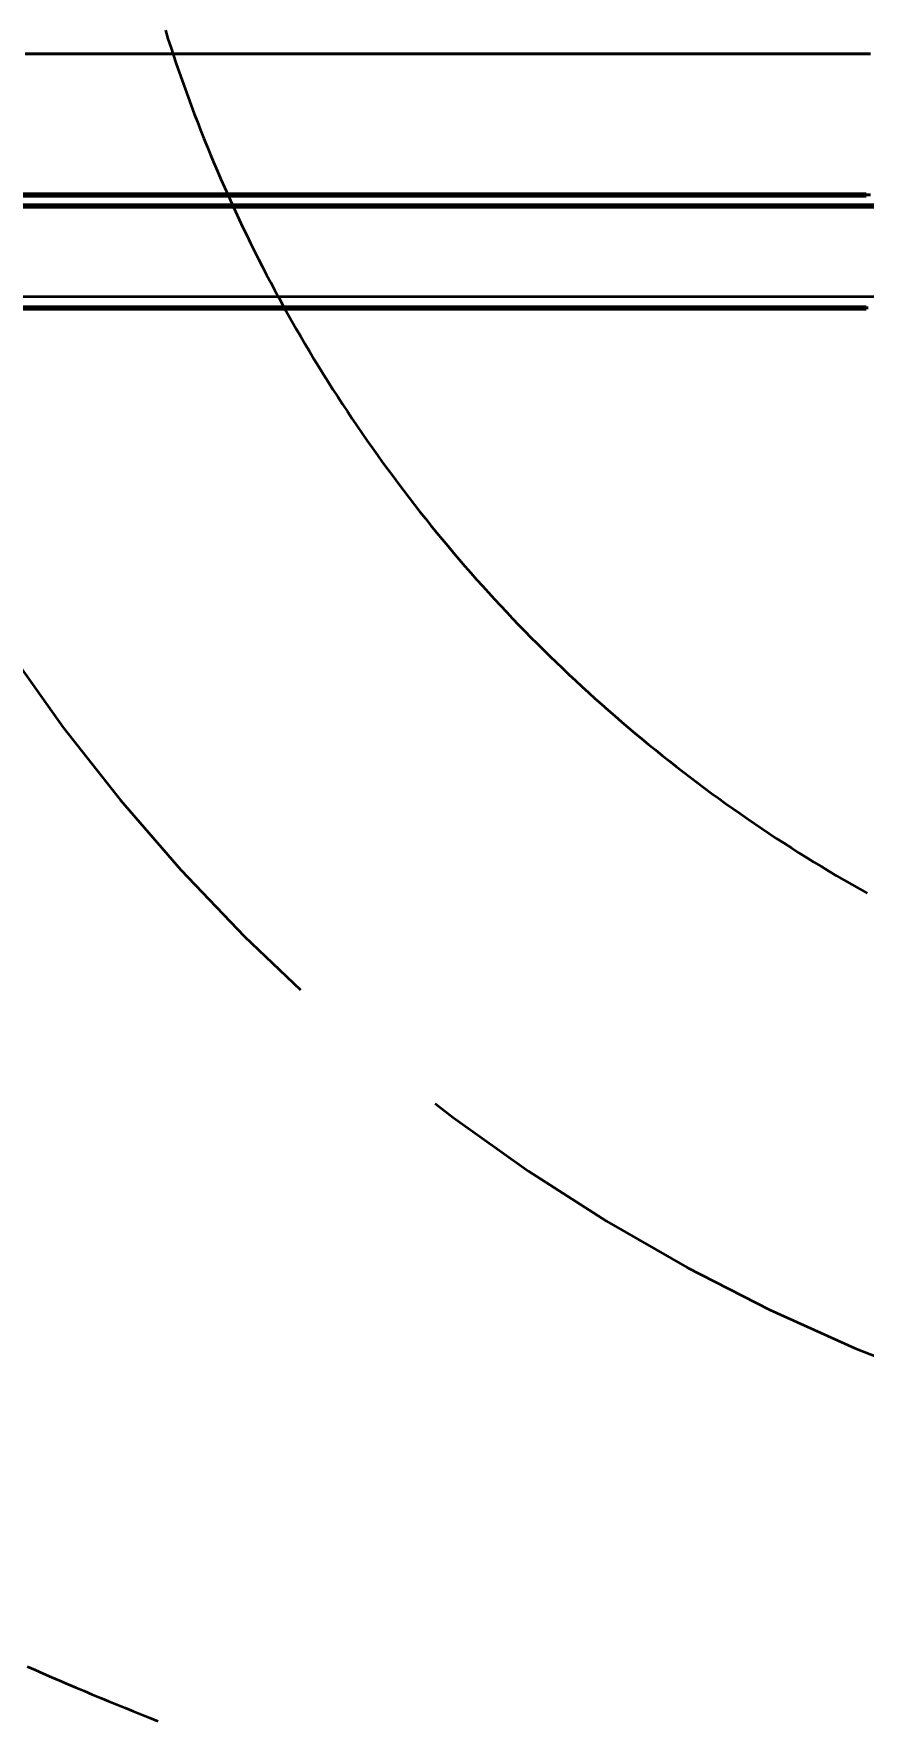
# Model space of a CAD drawing. Header units: millimetres. Extents: x 0 to 2382, y 0 to 420.
# Drawn here: x 152.59 to 157.29, y 217.06 to 226.62 of the extents above; entities that cross this region are included whole.
import ezdxf

# ---------------------------------------------------------------- set-up
doc = ezdxf.new("R2010")
doc.units = ezdxf.units.MM
doc.linetypes.add('IRAM-E-TRAZOS', pattern=[5, 4, -1])
for name, color, linetype, lineweight in [('01-VISIBLE', 7, 'CONTINUOUS', 70), ('02-OCULTA', 4, 'IRAM-E-TRAZOS', 35), ('04-COTA', 3, 'CONTINUOUS', 18)]:
    doc.layers.add(name, color=color, linetype=linetype, lineweight=lineweight)
doc.styles.add('ISO3098', font='isocpeur.ttf')
doc.dimstyles.new('FLAMA-IRAM', dxfattribs={"dimtxt": 3.5, "dimasz": 3.5, "dimexe": 2, "dimexo": 1.5, "dimgap": 1, "dimtad": 1, "dimdec": 1, "dimtxsty": 'ISO3098', "dimblk": 'IRAM_FLECHA', "dimblk1": 'IRAM_FLECHA', "dimblk2": 'IRAM_FLECHA', "dimcen": 2.5, "dimclrd": 256, "dimclre": 256, "dimclrt": 256, "dimazin": 3, "dimtfac": 1, "dimtmove": 0, "dimatfit": 3, "dimlwd": 18, "dimlwe": 18})

# ---------------------------------------------------------------- blocks, each defined once
blk = doc.blocks.new('IRAM_FLECHA')
blk.add_solid([(0, 0), (-1, 0.125), (-1, -0.125)])

msp = doc.modelspace()

# ---------------------------------------------------------------- linework, layer by layer
at = {"layer": '01-VISIBLE'}
for points in [[(152.5109, 225.7094), (152.5909, 225.7094), (152.6709, 225.7094), (152.7509, 225.7094), (152.8309, 225.7094), (152.9109, 225.7094), (152.9909, 225.7094), (153.0709, 225.7094), (153.1509, 225.7094), (153.2309, 225.7094), (153.3109, 225.7094), (153.3909, 225.7094), (153.4709, 225.7094), (153.5509, 225.7094), (153.6309, 225.7094), (153.7109, 225.7094), (153.7909, 225.7094), (153.8709, 225.7094), (153.9509, 225.7094), (154.0309, 225.7094), (154.1109, 225.7094), (154.1909, 225.7094), (154.2709, 225.7094), (154.3509, 225.7094), (154.4309, 225.7094), (154.5109, 225.7094), (154.5909, 225.7094), (154.6709, 225.7094), (154.7509, 225.7094), (154.8309, 225.7094), (154.9109, 225.7094), (154.9909, 225.7094), (155.0709, 225.7094), (155.1509, 225.7094), (155.2309, 225.7094), (155.3109, 225.7094), (155.3909, 225.7094), (155.4709, 225.7094), (155.5509, 225.7094), (155.6309, 225.7094), (155.7109, 225.7094), (155.7909, 225.7094), (155.8709, 225.7094), (155.9509, 225.7094), (156.0309, 225.7094), (156.1109, 225.7094), (156.1909, 225.7094), (156.2709, 225.7094), (156.3509, 225.7094), (156.4309, 225.7094), (156.5109, 225.7094), (156.5909, 225.7094), (156.6709, 225.7094), (156.7509, 225.7094), (156.8309, 225.7094), (156.9109, 225.7094), (156.9909, 225.7094), (157.0709, 225.7094), (157.1509, 225.7094), (157.2309, 225.7094), (157.3109, 225.7094)], [(157.3557, 225.6454), (157.2765, 225.6454), (157.1973, 225.6454), (157.1181, 225.6454), (157.0389, 225.6454), (156.9597, 225.6454), (156.8805, 225.6454), (156.8013, 225.6454), (156.7221, 225.6454), (156.6429, 225.6454), (156.5637, 225.6454), (156.4845, 225.6454), (156.4053, 225.6454), (156.3261, 225.6454), (156.2469, 225.6454), (156.1677, 225.6454), (156.0885, 225.6454), (156.0093, 225.6454), (155.9301, 225.6454), (155.8509, 225.6454), (155.7717, 225.6454), (155.6925, 225.6454), (155.6133, 225.6454), (155.5341, 225.6454), (155.4549, 225.6454), (155.3757, 225.6454), (155.2965, 225.6454), (155.2173, 225.6454), (155.1381, 225.6454), (155.0589, 225.6454), (154.9797, 225.6454), (154.9005, 225.6454), (154.8213, 225.6454), (154.7421, 225.6454), (154.6629, 225.6454), (154.5837, 225.6454), (154.5045, 225.6454), (154.4253, 225.6454), (154.3461, 225.6454), (154.2669, 225.6454), (154.1877, 225.6454), (154.1085, 225.6454), (154.0293, 225.6454), (153.9501, 225.6454), (153.8709, 225.6454), (153.7917, 225.6454), (153.7125, 225.6454), (153.6333, 225.6454), (153.5541, 225.6454), (153.4749, 225.6454), (153.3957, 225.6454), (153.3165, 225.6454), (153.2373, 225.6454), (153.1581, 225.6454), (153.0789, 225.6454), (152.9997, 225.6454), (152.9205, 225.6454), (152.8413, 225.6454), (152.7621, 225.6454), (152.6829, 225.6454), (152.6037, 225.6454), (152.5245, 225.6454)], [(152.5109, 225.0694), (152.5909, 225.0694), (152.6709, 225.0694), (152.7509, 225.0694), (152.8309, 225.0694), (152.9109, 225.0694), (152.9909, 225.0694), (153.0709, 225.0694), (153.1509, 225.0694), (153.2309, 225.0694), (153.3109, 225.0694), (153.3909, 225.0694), (153.4709, 225.0694), (153.5509, 225.0694), (153.6309, 225.0694), (153.7109, 225.0694), (153.7909, 225.0694), (153.8709, 225.0694), (153.9509, 225.0694), (154.0309, 225.0694), (154.1109, 225.0694), (154.1909, 225.0694), (154.2709, 225.0694), (154.3509, 225.0694), (154.4309, 225.0694), (154.5109, 225.0694), (154.5909, 225.0694), (154.6709, 225.0694), (154.7509, 225.0694), (154.8309, 225.0694), (154.9109, 225.0694), (154.9909, 225.0694), (155.0709, 225.0694), (155.1509, 225.0694), (155.2309, 225.0694), (155.3109, 225.0694), (155.3909, 225.0694), (155.4709, 225.0694), (155.5509, 225.0694), (155.6309, 225.0694), (155.7109, 225.0694), (155.7909, 225.0694), (155.8709, 225.0694), (155.9509, 225.0694), (156.0309, 225.0694), (156.1109, 225.0694), (156.1909, 225.0694), (156.2709, 225.0694), (156.3509, 225.0694), (156.4309, 225.0694), (156.5109, 225.0694), (156.5909, 225.0694), (156.6709, 225.0694), (156.7509, 225.0694), (156.8309, 225.0694), (156.9109, 225.0694), (156.9909, 225.0694), (157.0709, 225.0694), (157.1509, 225.0694), (157.2309, 225.0694), (157.3109, 225.0694)]]:
    msp.add_lwpolyline(points, dxfattribs=at)
at = {"layer": '02-OCULTA'}
for points in [[(153.3349, 226.6439), (153.35, 226.5961), (153.3655, 226.5484), (153.3812, 226.5009), (153.3972, 226.4534), (153.4135, 226.406), (153.4301, 226.3587), (153.447, 226.3115), (153.4641, 226.2644), (153.4815, 226.2174), (153.4992, 226.1706), (153.5171, 226.1238), (153.5353, 226.0771), (153.5538, 226.0305), (153.5726, 225.9841), (153.5916, 225.9377), (153.6109, 225.8915), (153.6305, 225.8453), (153.6504, 225.7993), (153.6705, 225.7534), (153.6909, 225.7077), (153.7115, 225.662), (153.7325, 225.6165), (153.7537, 225.5711), (153.7751, 225.5258), (153.7968, 225.4806), (153.8188, 225.4356), (153.8411, 225.3907), (153.8636, 225.346), (153.8864, 225.3013), (153.9094, 225.2568), (153.9327, 225.2125), (153.9562, 225.1682), (153.9801, 225.1241), (154.0041, 225.0802), (154.0285, 225.0364), (154.0531, 224.9927), (154.0779, 224.9492), (154.103, 224.9058), (154.1283, 224.8626), (154.1539, 224.8195), (154.1798, 224.7766), (154.2059, 224.7339), (154.2323, 224.6912), (154.2589, 224.6488), (154.2857, 224.6065), (154.3128, 224.5643), (154.3402, 224.5223), (154.3678, 224.4805), (154.3956, 224.4388), (154.4237, 224.3973), (154.452, 224.356), (154.4806, 224.3148), (154.5094, 224.2738), (154.5384, 224.233), (154.5677, 224.1924), (154.5973, 224.1519), (154.627, 224.1116), (154.657, 224.0714), (154.6872, 224.0315), (154.7177, 223.9917), (154.7484, 223.9521), (154.7793, 223.9126), (154.8105, 223.8734), (154.8419, 223.8343), (154.8735, 223.7955), (154.9053, 223.7568), (154.9374, 223.7183), (154.9697, 223.68), (155.0022, 223.6418), (155.035, 223.6039), (155.0679, 223.5662), (155.1011, 223.5286), (155.1345, 223.4913), (155.1682, 223.4541), (155.202, 223.4172), (155.2361, 223.3804), (155.2703, 223.3439), (155.3048, 223.3075), (155.3395, 223.2714), (155.3744, 223.2354), (155.4095, 223.1997), (155.4449, 223.1641), (155.4804, 223.1288), (155.5161, 223.0937), (155.5521, 223.0588), (155.5882, 223.0241), (155.6246, 222.9896), (155.6612, 222.9553), (155.6979, 222.9213), (155.7349, 222.8874), (155.772, 222.8538), (155.8094, 222.8204), (155.8469, 222.7872), (155.8846, 222.7542), (155.9226, 222.7215), (155.9607, 222.689), (155.999, 222.6567), (156.0375, 222.6246), (156.0762, 222.5928), (156.1151, 222.5611), (156.1541, 222.5298), (156.1934, 222.4986), (156.2328, 222.4677), (156.2724, 222.437), (156.3122, 222.4065), (156.3521, 222.3763), (156.3923, 222.3463), (156.4326, 222.3165), (156.4731, 222.287), (156.5137, 222.2577), (156.5546, 222.2287), (156.5956, 222.1998), (156.6367, 222.1713), (156.6781, 222.143), (156.7196, 222.1149), (156.7612, 222.087), (156.8031, 222.0594), (156.8451, 222.0321), (156.8872, 222.005), (156.9295, 221.9781), (156.972, 221.9515), (157.0146, 221.9252), (157.0574, 221.8991), (157.1003, 221.8732), (157.1434, 221.8476), (157.1866, 221.8223), (157.2299, 221.7972), (157.2735, 221.7723), (157.3171, 221.7477)], [(153.3349, 226.6439), (153.35, 226.5961), (153.3655, 226.5484), (153.3812, 226.5009), (153.3972, 226.4534), (153.4135, 226.406), (153.4301, 226.3587), (153.447, 226.3115), (153.4641, 226.2644), (153.4815, 226.2174), (153.4992, 226.1706), (153.5171, 226.1238), (153.5353, 226.0771), (153.5538, 226.0305), (153.5726, 225.9841), (153.5916, 225.9377), (153.6109, 225.8915), (153.6305, 225.8453), (153.6504, 225.7993), (153.6705, 225.7534), (153.6909, 225.7077), (153.7115, 225.662), (153.7325, 225.6165), (153.7537, 225.5711), (153.7751, 225.5258), (153.7968, 225.4806), (153.8188, 225.4356), (153.8411, 225.3907), (153.8636, 225.346), (153.8864, 225.3013), (153.9094, 225.2568), (153.9327, 225.2125), (153.9562, 225.1682), (153.9801, 225.1241), (154.0041, 225.0802), (154.0285, 225.0364), (154.0531, 224.9927), (154.0779, 224.9492), (154.103, 224.9058), (154.1283, 224.8626), (154.1539, 224.8195), (154.1798, 224.7766), (154.2059, 224.7339), (154.2323, 224.6912), (154.2589, 224.6488), (154.2857, 224.6065), (154.3128, 224.5643), (154.3402, 224.5223), (154.3678, 224.4805), (154.3956, 224.4388), (154.4237, 224.3973), (154.452, 224.356), (154.4806, 224.3148), (154.5094, 224.2738), (154.5384, 224.233), (154.5677, 224.1924), (154.5973, 224.1519), (154.627, 224.1116), (154.657, 224.0714), (154.6872, 224.0315), (154.7177, 223.9917), (154.7484, 223.9521), (154.7793, 223.9126), (154.8105, 223.8734), (154.8419, 223.8343), (154.8735, 223.7955), (154.9053, 223.7568), (154.9374, 223.7183), (154.9697, 223.68), (155.0022, 223.6418), (155.035, 223.6039), (155.0679, 223.5662), (155.1011, 223.5286), (155.1345, 223.4913), (155.1682, 223.4541), (155.202, 223.4172), (155.2361, 223.3804), (155.2703, 223.3439), (155.3048, 223.3075), (155.3395, 223.2714), (155.3744, 223.2354), (155.4095, 223.1997), (155.4449, 223.1641), (155.4804, 223.1288), (155.5161, 223.0937), (155.5521, 223.0588), (155.5882, 223.0241), (155.6246, 222.9896), (155.6612, 222.9553), (155.6979, 222.9213), (155.7349, 222.8874), (155.772, 222.8538), (155.8094, 222.8204), (155.8469, 222.7872), (155.8846, 222.7542), (155.9226, 222.7215), (155.9607, 222.689), (155.999, 222.6567), (156.0375, 222.6246), (156.0762, 222.5928), (156.1151, 222.5611), (156.1541, 222.5298), (156.1934, 222.4986), (156.2328, 222.4677), (156.2724, 222.437), (156.3122, 222.4065), (156.3521, 222.3763), (156.3923, 222.3463), (156.4326, 222.3165), (156.4731, 222.287), (156.5137, 222.2577), (156.5546, 222.2287), (156.5956, 222.1998), (156.6367, 222.1713), (156.6781, 222.143), (156.7196, 222.1149), (156.7612, 222.087), (156.8031, 222.0594), (156.8451, 222.0321), (156.8872, 222.005), (156.9295, 221.9781), (156.972, 221.9515), (157.0146, 221.9252), (157.0574, 221.8991), (157.1003, 221.8732), (157.1434, 221.8476), (157.1866, 221.8223), (157.2299, 221.7972), (157.2735, 221.7723), (157.3171, 221.7477)], [(153.3349, 226.6439), (153.35, 226.5961), (153.3655, 226.5484), (153.3812, 226.5009), (153.3972, 226.4534), (153.4135, 226.406), (153.4301, 226.3587), (153.447, 226.3115), (153.4641, 226.2644), (153.4815, 226.2174), (153.4992, 226.1706), (153.5171, 226.1238), (153.5353, 226.0771), (153.5538, 226.0305), (153.5726, 225.9841), (153.5916, 225.9377), (153.6109, 225.8915), (153.6305, 225.8453), (153.6504, 225.7993), (153.6705, 225.7534), (153.6909, 225.7077), (153.7115, 225.662), (153.7325, 225.6165), (153.7537, 225.5711), (153.7751, 225.5258), (153.7968, 225.4806), (153.8188, 225.4356), (153.8411, 225.3907), (153.8636, 225.346), (153.8864, 225.3013), (153.9094, 225.2568), (153.9327, 225.2125), (153.9562, 225.1682), (153.9801, 225.1241), (154.0041, 225.0802), (154.0285, 225.0364), (154.0531, 224.9927), (154.0779, 224.9492), (154.103, 224.9058), (154.1283, 224.8626), (154.1539, 224.8195), (154.1798, 224.7766), (154.2059, 224.7339), (154.2323, 224.6912), (154.2589, 224.6488), (154.2857, 224.6065), (154.3128, 224.5643), (154.3402, 224.5223), (154.3678, 224.4805), (154.3956, 224.4388), (154.4237, 224.3973), (154.452, 224.356), (154.4806, 224.3148), (154.5094, 224.2738), (154.5384, 224.233), (154.5677, 224.1924), (154.5973, 224.1519), (154.627, 224.1116), (154.657, 224.0714), (154.6872, 224.0315), (154.7177, 223.9917), (154.7484, 223.9521), (154.7793, 223.9126), (154.8105, 223.8734), (154.8419, 223.8343), (154.8735, 223.7955), (154.9053, 223.7568), (154.9374, 223.7183), (154.9697, 223.68), (155.0022, 223.6418), (155.035, 223.6039), (155.0679, 223.5662), (155.1011, 223.5286), (155.1345, 223.4913), (155.1682, 223.4541), (155.202, 223.4172), (155.2361, 223.3804), (155.2703, 223.3439), (155.3048, 223.3075), (155.3395, 223.2714), (155.3744, 223.2354), (155.4095, 223.1997), (155.4449, 223.1641), (155.4804, 223.1288), (155.5161, 223.0937), (155.5521, 223.0588), (155.5882, 223.0241), (155.6246, 222.9896), (155.6612, 222.9553), (155.6979, 222.9213), (155.7349, 222.8874), (155.772, 222.8538), (155.8094, 222.8204), (155.8469, 222.7872), (155.8846, 222.7542), (155.9226, 222.7215), (155.9607, 222.689), (155.999, 222.6567), (156.0375, 222.6246), (156.0762, 222.5928), (156.1151, 222.5611), (156.1541, 222.5298), (156.1934, 222.4986), (156.2328, 222.4677), (156.2724, 222.437), (156.3122, 222.4065), (156.3521, 222.3763), (156.3923, 222.3463), (156.4326, 222.3165), (156.4731, 222.287), (156.5137, 222.2577), (156.5546, 222.2287), (156.5956, 222.1998), (156.6367, 222.1713), (156.6781, 222.143), (156.7196, 222.1149), (156.7612, 222.087), (156.8031, 222.0594), (156.8451, 222.0321), (156.8872, 222.005), (156.9295, 221.9781), (156.972, 221.9515), (157.0146, 221.9252), (157.0574, 221.8991), (157.1003, 221.8732), (157.1434, 221.8476), (157.1866, 221.8223), (157.2299, 221.7972), (157.2735, 221.7723), (157.3171, 221.7477)], [(157.3221, 226.5094), (157.2437, 226.5094), (157.1653, 226.5094), (157.0869, 226.5094), (157.0085, 226.5094), (156.9301, 226.5094), (156.8517, 226.5094), (156.7733, 226.5094), (156.6949, 226.5094), (156.6165, 226.5094), (156.5381, 226.5094), (156.4597, 226.5094), (156.3813, 226.5094), (156.3029, 226.5094), (156.2245, 226.5094), (156.1461, 226.5094), (156.0677, 226.5094), (155.9893, 226.5094), (155.9109, 226.5094), (155.8325, 226.5094), (155.7541, 226.5094), (155.6757, 226.5094), (155.5973, 226.5094), (155.5189, 226.5094), (155.4405, 226.5094), (155.3621, 226.5094), (155.2837, 226.5094), (155.2053, 226.5094), (155.1269, 226.5094), (155.0485, 226.5094), (154.9701, 226.5094), (154.8917, 226.5094), (154.8133, 226.5094), (154.7349, 226.5094), (154.6565, 226.5094), (154.5781, 226.5094), (154.4997, 226.5094), (154.4213, 226.5094), (154.3429, 226.5094), (154.2645, 226.5094), (154.1861, 226.5094), (154.1077, 226.5094), (154.0293, 226.5094), (153.9509, 226.5094), (153.8725, 226.5094), (153.7941, 226.5094), (153.7157, 226.5094), (153.6373, 226.5094), (153.5589, 226.5094), (153.4805, 226.5094), (153.4021, 226.5094), (153.3237, 226.5094), (153.2453, 226.5094), (153.1669, 226.5094), (153.0885, 226.5094), (153.0101, 226.5094), (152.9317, 226.5094), (152.8533, 226.5094), (152.7749, 226.5094), (152.6965, 226.5094), (152.6181, 226.5094), (152.5397, 226.5094)], [(152.5397, 226.5094), (152.6181, 226.5094), (152.6965, 226.5094), (152.7749, 226.5094), (152.8533, 226.5094), (152.9317, 226.5094), (153.0101, 226.5094), (153.0885, 226.5094), (153.1669, 226.5094), (153.2453, 226.5094), (153.3237, 226.5094), (153.4021, 226.5094), (153.4805, 226.5094), (153.5589, 226.5094), (153.6373, 226.5094), (153.7157, 226.5094), (153.7941, 226.5094), (153.8725, 226.5094), (153.9509, 226.5094), (154.0293, 226.5094), (154.1077, 226.5094), (154.1861, 226.5094), (154.2645, 226.5094), (154.3429, 226.5094), (154.4213, 226.5094), (154.4997, 226.5094), (154.5781, 226.5094), (154.6565, 226.5094), (154.7349, 226.5094), (154.8133, 226.5094), (154.8917, 226.5094), (154.9701, 226.5094), (155.0485, 226.5094), (155.1269, 226.5094), (155.2053, 226.5094), (155.2837, 226.5094), (155.3621, 226.5094), (155.4405, 226.5094), (155.5189, 226.5094), (155.5973, 226.5094), (155.6757, 226.5094), (155.7541, 226.5094), (155.8325, 226.5094), (155.9109, 226.5094), (155.9893, 226.5094), (156.0677, 226.5094), (156.1461, 226.5094), (156.2245, 226.5094), (156.3029, 226.5094), (156.3813, 226.5094), (156.4597, 226.5094), (156.5381, 226.5094), (156.6165, 226.5094), (156.6949, 226.5094), (156.7733, 226.5094), (156.8517, 226.5094), (156.9301, 226.5094), (157.0085, 226.5094), (157.0869, 226.5094), (157.1653, 226.5094), (157.2437, 226.5094), (157.3221, 226.5094)], [(157.3365, 226.5094), (157.2597, 226.5094), (157.1829, 226.5094), (157.1061, 226.5094), (157.0293, 226.5094), (156.9525, 226.5094), (156.8757, 226.5094), (156.7989, 226.5094), (156.7221, 226.5094), (156.6453, 226.5094), (156.5685, 226.5094), (156.4917, 226.5094), (156.4149, 226.5094), (156.3381, 226.5094), (156.2613, 226.5094), (156.1845, 226.5094), (156.1077, 226.5094), (156.0309, 226.5094), (155.9541, 226.5094), (155.8773, 226.5094), (155.8005, 226.5094), (155.7237, 226.5094), (155.6469, 226.5094), (155.5701, 226.5094), (155.4933, 226.5094), (155.4165, 226.5094), (155.3397, 226.5094), (155.2629, 226.5094), (155.1861, 226.5094), (155.1093, 226.5094), (155.0325, 226.5094), (154.9557, 226.5094), (154.8789, 226.5094), (154.8021, 226.5094), (154.7253, 226.5094), (154.6485, 226.5094), (154.5717, 226.5094), (154.4949, 226.5094), (154.4181, 226.5094), (154.3413, 226.5094), (154.2645, 226.5094), (154.1877, 226.5094), (154.1109, 226.5094), (154.0341, 226.5094), (153.9573, 226.5094), (153.8805, 226.5094), (153.8037, 226.5094), (153.7269, 226.5094), (153.6501, 226.5094), (153.5733, 226.5094), (153.4965, 226.5094), (153.4197, 226.5094), (153.3429, 226.5094), (153.2661, 226.5094), (153.1893, 226.5094), (153.1125, 226.5094), (153.0357, 226.5094), (152.9589, 226.5094), (152.8821, 226.5094), (152.8053, 226.5094), (152.7285, 226.5094), (152.6517, 226.5094), (152.5749, 226.5094)], [(152.5749, 226.5094), (152.6517, 226.5094), (152.7285, 226.5094), (152.8053, 226.5094), (152.8821, 226.5094), (152.9589, 226.5094), (153.0357, 226.5094), (153.1125, 226.5094), (153.1893, 226.5094), (153.2661, 226.5094), (153.3429, 226.5094), (153.4197, 226.5094), (153.4965, 226.5094), (153.5733, 226.5094), (153.6501, 226.5094), (153.7269, 226.5094), (153.8037, 226.5094), (153.8805, 226.5094), (153.9573, 226.5094), (154.0341, 226.5094), (154.1109, 226.5094), (154.1877, 226.5094), (154.2645, 226.5094), (154.3413, 226.5094), (154.4181, 226.5094), (154.4949, 226.5094), (154.5717, 226.5094), (154.6485, 226.5094), (154.7253, 226.5094), (154.8021, 226.5094), (154.8789, 226.5094), (154.9557, 226.5094), (155.0325, 226.5094), (155.1093, 226.5094), (155.1861, 226.5094), (155.2629, 226.5094), (155.3397, 226.5094), (155.4165, 226.5094), (155.4933, 226.5094), (155.5701, 226.5094), (155.6469, 226.5094), (155.7237, 226.5094), (155.8005, 226.5094), (155.8773, 226.5094), (155.9541, 226.5094), (156.0309, 226.5094), (156.1077, 226.5094), (156.1845, 226.5094), (156.2613, 226.5094), (156.3381, 226.5094), (156.4149, 226.5094), (156.4917, 226.5094), (156.5685, 226.5094), (156.6453, 226.5094), (156.7221, 226.5094), (156.7989, 226.5094), (156.8757, 226.5094), (156.9525, 226.5094), (157.0293, 226.5094), (157.1061, 226.5094), (157.1829, 226.5094), (157.2597, 226.5094), (157.3365, 226.5094)], [(157.3109, 225.7094), (157.2309, 225.7094), (157.1509, 225.7094), (157.0709, 225.7094), (156.9909, 225.7094), (156.9109, 225.7094), (156.8309, 225.7094), (156.7509, 225.7094), (156.6709, 225.7094), (156.5909, 225.7094), (156.5109, 225.7094), (156.4309, 225.7094), (156.3509, 225.7094), (156.2709, 225.7094), (156.1909, 225.7094), (156.1109, 225.7094), (156.0309, 225.7094), (155.9509, 225.7094), (155.8709, 225.7094), (155.7909, 225.7094), (155.7109, 225.7094), (155.6309, 225.7094), (155.5509, 225.7094), (155.4709, 225.7094), (155.3909, 225.7094), (155.3109, 225.7094), (155.2309, 225.7094), (155.1509, 225.7094), (155.0709, 225.7094), (154.9909, 225.7094), (154.9109, 225.7094), (154.8309, 225.7094), (154.7509, 225.7094), (154.6709, 225.7094), (154.5909, 225.7094), (154.5109, 225.7094), (154.4309, 225.7094), (154.3509, 225.7094), (154.2709, 225.7094), (154.1909, 225.7094), (154.1109, 225.7094), (154.0309, 225.7094), (153.9509, 225.7094), (153.8709, 225.7094), (153.7909, 225.7094), (153.7109, 225.7094), (153.6309, 225.7094), (153.5509, 225.7094), (153.4709, 225.7094), (153.3909, 225.7094), (153.3109, 225.7094), (153.2309, 225.7094), (153.1509, 225.7094), (153.0709, 225.7094), (152.9909, 225.7094), (152.9109, 225.7094), (152.8309, 225.7094), (152.7509, 225.7094), (152.6709, 225.7094), (152.5909, 225.7094), (152.5109, 225.7094)], [(157.3221, 225.7094), (157.2437, 225.7094), (157.1653, 225.7094), (157.0869, 225.7094), (157.0085, 225.7094), (156.9301, 225.7094), (156.8517, 225.7094), (156.7733, 225.7094), (156.6949, 225.7094), (156.6165, 225.7094), (156.5381, 225.7094), (156.4597, 225.7094), (156.3813, 225.7094), (156.3029, 225.7094), (156.2245, 225.7094), (156.1461, 225.7094), (156.0677, 225.7094), (155.9893, 225.7094), (155.9109, 225.7094), (155.8325, 225.7094), (155.7541, 225.7094), (155.6757, 225.7094), (155.5973, 225.7094), (155.5189, 225.7094), (155.4405, 225.7094), (155.3621, 225.7094), (155.2837, 225.7094), (155.2053, 225.7094), (155.1269, 225.7094), (155.0485, 225.7094), (154.9701, 225.7094), (154.8917, 225.7094), (154.8133, 225.7094), (154.7349, 225.7094), (154.6565, 225.7094), (154.5781, 225.7094), (154.4997, 225.7094), (154.4213, 225.7094), (154.3429, 225.7094), (154.2645, 225.7094), (154.1861, 225.7094), (154.1077, 225.7094), (154.0293, 225.7094), (153.9509, 225.7094), (153.8725, 225.7094), (153.7941, 225.7094), (153.7157, 225.7094), (153.6373, 225.7094), (153.5589, 225.7094), (153.4805, 225.7094), (153.4021, 225.7094), (153.3237, 225.7094), (153.2453, 225.7094), (153.1669, 225.7094), (153.0885, 225.7094), (153.0101, 225.7094), (152.9317, 225.7094), (152.8533, 225.7094), (152.7749, 225.7094), (152.6965, 225.7094), (152.6181, 225.7094), (152.5397, 225.7094)], [(152.5397, 225.7094), (152.6181, 225.7094), (152.6965, 225.7094), (152.7749, 225.7094), (152.8533, 225.7094), (152.9317, 225.7094), (153.0101, 225.7094), (153.0885, 225.7094), (153.1669, 225.7094), (153.2453, 225.7094), (153.3237, 225.7094), (153.4021, 225.7094), (153.4805, 225.7094), (153.5589, 225.7094), (153.6373, 225.7094), (153.7157, 225.7094), (153.7941, 225.7094), (153.8725, 225.7094), (153.9509, 225.7094), (154.0293, 225.7094), (154.1077, 225.7094), (154.1861, 225.7094), (154.2645, 225.7094), (154.3429, 225.7094), (154.4213, 225.7094), (154.4997, 225.7094), (154.5781, 225.7094), (154.6565, 225.7094), (154.7349, 225.7094), (154.8133, 225.7094), (154.8917, 225.7094), (154.9701, 225.7094), (155.0485, 225.7094), (155.1269, 225.7094), (155.2053, 225.7094), (155.2837, 225.7094), (155.3621, 225.7094), (155.4405, 225.7094), (155.5189, 225.7094), (155.5973, 225.7094), (155.6757, 225.7094), (155.7541, 225.7094), (155.8325, 225.7094), (155.9109, 225.7094), (155.9893, 225.7094), (156.0677, 225.7094), (156.1461, 225.7094), (156.2245, 225.7094), (156.3029, 225.7094), (156.3813, 225.7094), (156.4597, 225.7094), (156.5381, 225.7094), (156.6165, 225.7094), (156.6949, 225.7094), (156.7733, 225.7094), (156.8517, 225.7094), (156.9301, 225.7094), (157.0085, 225.7094), (157.0869, 225.7094), (157.1653, 225.7094), (157.2437, 225.7094), (157.3221, 225.7094)], [(157.3221, 225.7094), (157.2437, 225.7094), (157.1653, 225.7094), (157.0869, 225.7094), (157.0085, 225.7094), (156.9301, 225.7094), (156.8517, 225.7094), (156.7733, 225.7094), (156.6949, 225.7094), (156.6165, 225.7094), (156.5381, 225.7094), (156.4597, 225.7094), (156.3813, 225.7094), (156.3029, 225.7094), (156.2245, 225.7094), (156.1461, 225.7094), (156.0677, 225.7094), (155.9893, 225.7094), (155.9109, 225.7094), (155.8325, 225.7094), (155.7541, 225.7094), (155.6757, 225.7094), (155.5973, 225.7094), (155.5189, 225.7094), (155.4405, 225.7094), (155.3621, 225.7094), (155.2837, 225.7094), (155.2053, 225.7094), (155.1269, 225.7094), (155.0485, 225.7094), (154.9701, 225.7094), (154.8917, 225.7094), (154.8133, 225.7094), (154.7349, 225.7094), (154.6565, 225.7094), (154.5781, 225.7094), (154.4997, 225.7094), (154.4213, 225.7094), (154.3429, 225.7094), (154.2645, 225.7094), (154.1861, 225.7094), (154.1077, 225.7094), (154.0293, 225.7094), (153.9509, 225.7094), (153.8725, 225.7094), (153.7941, 225.7094), (153.7157, 225.7094), (153.6373, 225.7094), (153.5589, 225.7094), (153.4805, 225.7094), (153.4021, 225.7094), (153.3237, 225.7094), (153.2453, 225.7094), (153.1669, 225.7094), (153.0885, 225.7094), (153.0101, 225.7094), (152.9317, 225.7094), (152.8533, 225.7094), (152.7749, 225.7094), (152.6965, 225.7094), (152.6181, 225.7094), (152.5397, 225.7094)], [(152.5397, 225.7094), (152.6181, 225.7094), (152.6965, 225.7094), (152.7749, 225.7094), (152.8533, 225.7094), (152.9317, 225.7094), (153.0101, 225.7094), (153.0885, 225.7094), (153.1669, 225.7094), (153.2453, 225.7094), (153.3237, 225.7094), (153.4021, 225.7094), (153.4805, 225.7094), (153.5589, 225.7094), (153.6373, 225.7094), (153.7157, 225.7094), (153.7941, 225.7094), (153.8725, 225.7094), (153.9509, 225.7094), (154.0293, 225.7094), (154.1077, 225.7094), (154.1861, 225.7094), (154.2645, 225.7094), (154.3429, 225.7094), (154.4213, 225.7094), (154.4997, 225.7094), (154.5781, 225.7094), (154.6565, 225.7094), (154.7349, 225.7094), (154.8133, 225.7094), (154.8917, 225.7094), (154.9701, 225.7094), (155.0485, 225.7094), (155.1269, 225.7094), (155.2053, 225.7094), (155.2837, 225.7094), (155.3621, 225.7094), (155.4405, 225.7094), (155.5189, 225.7094), (155.5973, 225.7094), (155.6757, 225.7094), (155.7541, 225.7094), (155.8325, 225.7094), (155.9109, 225.7094), (155.9893, 225.7094), (156.0677, 225.7094), (156.1461, 225.7094), (156.2245, 225.7094), (156.3029, 225.7094), (156.3813, 225.7094), (156.4597, 225.7094), (156.5381, 225.7094), (156.6165, 225.7094), (156.6949, 225.7094), (156.7733, 225.7094), (156.8517, 225.7094), (156.9301, 225.7094), (157.0085, 225.7094), (157.0869, 225.7094), (157.1653, 225.7094), (157.2437, 225.7094), (157.3221, 225.7094)], [(157.3365, 225.7094), (157.2597, 225.7094), (157.1829, 225.7094), (157.1061, 225.7094), (157.0293, 225.7094), (156.9525, 225.7094), (156.8757, 225.7094), (156.7989, 225.7094), (156.7221, 225.7094), (156.6453, 225.7094), (156.5685, 225.7094), (156.4917, 225.7094), (156.4149, 225.7094), (156.3381, 225.7094), (156.2613, 225.7094), (156.1845, 225.7094), (156.1077, 225.7094), (156.0309, 225.7094), (155.9541, 225.7094), (155.8773, 225.7094), (155.8005, 225.7094), (155.7237, 225.7094), (155.6469, 225.7094), (155.5701, 225.7094), (155.4933, 225.7094), (155.4165, 225.7094), (155.3397, 225.7094), (155.2629, 225.7094), (155.1861, 225.7094), (155.1093, 225.7094), (155.0325, 225.7094), (154.9557, 225.7094), (154.8789, 225.7094), (154.8021, 225.7094), (154.7253, 225.7094), (154.6485, 225.7094), (154.5717, 225.7094), (154.4949, 225.7094), (154.4181, 225.7094), (154.3413, 225.7094), (154.2645, 225.7094), (154.1877, 225.7094), (154.1109, 225.7094), (154.0341, 225.7094), (153.9573, 225.7094), (153.8805, 225.7094), (153.8037, 225.7094), (153.7269, 225.7094), (153.6501, 225.7094), (153.5733, 225.7094), (153.4965, 225.7094), (153.4197, 225.7094), (153.3429, 225.7094), (153.2661, 225.7094), (153.1893, 225.7094), (153.1125, 225.7094), (153.0357, 225.7094), (152.9589, 225.7094), (152.8821, 225.7094), (152.8053, 225.7094), (152.7285, 225.7094), (152.6517, 225.7094), (152.5749, 225.7094)], [(152.5749, 225.7094), (152.6517, 225.7094), (152.7285, 225.7094), (152.8053, 225.7094), (152.8821, 225.7094), (152.9589, 225.7094), (153.0357, 225.7094), (153.1125, 225.7094), (153.1893, 225.7094), (153.2661, 225.7094), (153.3429, 225.7094), (153.4197, 225.7094), (153.4965, 225.7094), (153.5733, 225.7094), (153.6501, 225.7094), (153.7269, 225.7094), (153.8037, 225.7094), (153.8805, 225.7094), (153.9573, 225.7094), (154.0341, 225.7094), (154.1109, 225.7094), (154.1877, 225.7094), (154.2645, 225.7094), (154.3413, 225.7094), (154.4181, 225.7094), (154.4949, 225.7094), (154.5717, 225.7094), (154.6485, 225.7094), (154.7253, 225.7094), (154.8021, 225.7094), (154.8789, 225.7094), (154.9557, 225.7094), (155.0325, 225.7094), (155.1093, 225.7094), (155.1861, 225.7094), (155.2629, 225.7094), (155.3397, 225.7094), (155.4165, 225.7094), (155.4933, 225.7094), (155.5701, 225.7094), (155.6469, 225.7094), (155.7237, 225.7094), (155.8005, 225.7094), (155.8773, 225.7094), (155.9541, 225.7094), (156.0309, 225.7094), (156.1077, 225.7094), (156.1845, 225.7094), (156.2613, 225.7094), (156.3381, 225.7094), (156.4149, 225.7094), (156.4917, 225.7094), (156.5685, 225.7094), (156.6453, 225.7094), (156.7221, 225.7094), (156.7989, 225.7094), (156.8757, 225.7094), (156.9525, 225.7094), (157.0293, 225.7094), (157.1061, 225.7094), (157.1829, 225.7094), (157.2597, 225.7094), (157.3365, 225.7094)], [(157.3129, 225.6454), (157.2344, 225.6454), (157.1558, 225.6454), (157.0773, 225.6454), (156.9987, 225.6454), (156.9201, 225.6454), (156.8416, 225.6454), (156.763, 225.6454), (156.6845, 225.6454), (156.6059, 225.6454), (156.5273, 225.6454), (156.4488, 225.6454), (156.3702, 225.6454), (156.2917, 225.6454), (156.2131, 225.6454), (156.1345, 225.6454), (156.056, 225.6454), (155.9774, 225.6454), (155.8989, 225.6454), (155.8203, 225.6454), (155.7417, 225.6454), (155.6632, 225.6454), (155.5846, 225.6454), (155.5061, 225.6454), (155.4275, 225.6454), (155.3489, 225.6454), (155.2704, 225.6454), (155.1918, 225.6454), (155.1133, 225.6454), (155.0347, 225.6454), (154.9561, 225.6454), (154.8776, 225.6454), (154.799, 225.6454), (154.7205, 225.6454), (154.6419, 225.6454), (154.5633, 225.6454), (154.4848, 225.6454), (154.4062, 225.6454), (154.3277, 225.6454), (154.2491, 225.6454), (154.1705, 225.6454), (154.092, 225.6454), (154.0134, 225.6454), (153.9349, 225.6454), (153.8563, 225.6454), (153.7777, 225.6454), (153.6992, 225.6454), (153.6206, 225.6454), (153.5421, 225.6454), (153.4635, 225.6454), (153.3849, 225.6454), (153.3064, 225.6454), (153.2278, 225.6454), (153.1493, 225.6454), (153.0707, 225.6454), (152.9921, 225.6454), (152.9136, 225.6454), (152.835, 225.6454), (152.7565, 225.6454), (152.6779, 225.6454), (152.5993, 225.6454), (152.5208, 225.6454)], [(152.5245, 225.1334), (152.6037, 225.1334), (152.6829, 225.1334), (152.7621, 225.1334), (152.8413, 225.1334), (152.9205, 225.1334), (152.9997, 225.1334), (153.0789, 225.1334), (153.1581, 225.1334), (153.2373, 225.1334), (153.3165, 225.1334), (153.3957, 225.1334), (153.4749, 225.1334), (153.5541, 225.1334), (153.6333, 225.1334), (153.7125, 225.1334), (153.7917, 225.1334), (153.8709, 225.1334), (153.9501, 225.1334), (154.0293, 225.1334), (154.1085, 225.1334), (154.1877, 225.1334), (154.2669, 225.1334), (154.3461, 225.1334), (154.4253, 225.1334), (154.5045, 225.1334), (154.5837, 225.1334), (154.6629, 225.1334), (154.7421, 225.1334), (154.8213, 225.1334), (154.9005, 225.1334), (154.9797, 225.1334), (155.0589, 225.1334), (155.1381, 225.1334), (155.2173, 225.1334), (155.2965, 225.1334), (155.3757, 225.1334), (155.4549, 225.1334), (155.5341, 225.1334), (155.6133, 225.1334), (155.6925, 225.1334), (155.7717, 225.1334), (155.8509, 225.1334), (155.9301, 225.1334), (156.0093, 225.1334), (156.0885, 225.1334), (156.1677, 225.1334), (156.2469, 225.1334), (156.3261, 225.1334), (156.4053, 225.1334), (156.4845, 225.1334), (156.5637, 225.1334), (156.6429, 225.1334), (156.7221, 225.1334), (156.8013, 225.1334), (156.8805, 225.1334), (156.9597, 225.1334), (157.0389, 225.1334), (157.1181, 225.1334), (157.1973, 225.1334), (157.2765, 225.1334), (157.3557, 225.1334)], [(152.5245, 225.1334), (152.6037, 225.1334), (152.6829, 225.1334), (152.7621, 225.1334), (152.8413, 225.1334), (152.9205, 225.1334), (152.9997, 225.1334), (153.0789, 225.1334), (153.1581, 225.1334), (153.2373, 225.1334), (153.3165, 225.1334), (153.3957, 225.1334), (153.4749, 225.1334), (153.5541, 225.1334), (153.6333, 225.1334), (153.7125, 225.1334), (153.7917, 225.1334), (153.8709, 225.1334), (153.9501, 225.1334), (154.0293, 225.1334), (154.1085, 225.1334), (154.1877, 225.1334), (154.2669, 225.1334), (154.3461, 225.1334), (154.4253, 225.1334), (154.5045, 225.1334), (154.5837, 225.1334), (154.6629, 225.1334), (154.7421, 225.1334), (154.8213, 225.1334), (154.9005, 225.1334), (154.9797, 225.1334), (155.0589, 225.1334), (155.1381, 225.1334), (155.2173, 225.1334), (155.2965, 225.1334), (155.3757, 225.1334), (155.4549, 225.1334), (155.5341, 225.1334), (155.6133, 225.1334), (155.6925, 225.1334), (155.7717, 225.1334), (155.8509, 225.1334), (155.9301, 225.1334), (156.0093, 225.1334), (156.0885, 225.1334), (156.1677, 225.1334), (156.2469, 225.1334), (156.3261, 225.1334), (156.4053, 225.1334), (156.4845, 225.1334), (156.5637, 225.1334), (156.6429, 225.1334), (156.7221, 225.1334), (156.8013, 225.1334), (156.8805, 225.1334), (156.9597, 225.1334), (157.0389, 225.1334), (157.1181, 225.1334), (157.1973, 225.1334), (157.2765, 225.1334), (157.3557, 225.1334)], [(157.3109, 225.0694), (157.2309, 225.0694), (157.1509, 225.0694), (157.0709, 225.0694), (156.9909, 225.0694), (156.9109, 225.0694), (156.8309, 225.0694), (156.7509, 225.0694), (156.6709, 225.0694), (156.5909, 225.0694), (156.5109, 225.0694), (156.4309, 225.0694), (156.3509, 225.0694), (156.2709, 225.0694), (156.1909, 225.0694), (156.1109, 225.0694), (156.0309, 225.0694), (155.9509, 225.0694), (155.8709, 225.0694), (155.7909, 225.0694), (155.7109, 225.0694), (155.6309, 225.0694), (155.5509, 225.0694), (155.4709, 225.0694), (155.3909, 225.0694), (155.3109, 225.0694), (155.2309, 225.0694), (155.1509, 225.0694), (155.0709, 225.0694), (154.9909, 225.0694), (154.9109, 225.0694), (154.8309, 225.0694), (154.7509, 225.0694), (154.6709, 225.0694), (154.5909, 225.0694), (154.5109, 225.0694), (154.4309, 225.0694), (154.3509, 225.0694), (154.2709, 225.0694), (154.1909, 225.0694), (154.1109, 225.0694), (154.0309, 225.0694), (153.9509, 225.0694), (153.8709, 225.0694), (153.7909, 225.0694), (153.7109, 225.0694), (153.6309, 225.0694), (153.5509, 225.0694), (153.4709, 225.0694), (153.3909, 225.0694), (153.3109, 225.0694), (153.2309, 225.0694), (153.1509, 225.0694), (153.0709, 225.0694), (152.9909, 225.0694), (152.9109, 225.0694), (152.8309, 225.0694), (152.7509, 225.0694), (152.6709, 225.0694), (152.5909, 225.0694), (152.5109, 225.0694)], [(157.3221, 225.0694), (157.2437, 225.0694), (157.1653, 225.0694), (157.0869, 225.0694), (157.0085, 225.0694), (156.9301, 225.0694), (156.8517, 225.0694), (156.7733, 225.0694), (156.6949, 225.0694), (156.6165, 225.0694), (156.5381, 225.0694), (156.4597, 225.0694), (156.3813, 225.0694), (156.3029, 225.0694), (156.2245, 225.0694), (156.1461, 225.0694), (156.0677, 225.0694), (155.9893, 225.0694), (155.9109, 225.0694), (155.8325, 225.0694), (155.7541, 225.0694), (155.6757, 225.0694), (155.5973, 225.0694), (155.5189, 225.0694), (155.4405, 225.0694), (155.3621, 225.0694), (155.2837, 225.0694), (155.2053, 225.0694), (155.1269, 225.0694), (155.0485, 225.0694), (154.9701, 225.0694), (154.8917, 225.0694), (154.8133, 225.0694), (154.7349, 225.0694), (154.6565, 225.0694), (154.5781, 225.0694), (154.4997, 225.0694), (154.4213, 225.0694), (154.3429, 225.0694), (154.2645, 225.0694), (154.1861, 225.0694), (154.1077, 225.0694), (154.0293, 225.0694), (153.9509, 225.0694), (153.8725, 225.0694), (153.7941, 225.0694), (153.7157, 225.0694), (153.6373, 225.0694), (153.5589, 225.0694), (153.4805, 225.0694), (153.4021, 225.0694), (153.3237, 225.0694), (153.2453, 225.0694), (153.1669, 225.0694), (153.0885, 225.0694), (153.0101, 225.0694), (152.9317, 225.0694), (152.8533, 225.0694), (152.7749, 225.0694), (152.6965, 225.0694), (152.6181, 225.0694), (152.5397, 225.0694)], [(152.5397, 225.0694), (152.6181, 225.0694), (152.6965, 225.0694), (152.7749, 225.0694), (152.8533, 225.0694), (152.9317, 225.0694), (153.0101, 225.0694), (153.0885, 225.0694), (153.1669, 225.0694), (153.2453, 225.0694), (153.3237, 225.0694), (153.4021, 225.0694), (153.4805, 225.0694), (153.5589, 225.0694), (153.6373, 225.0694), (153.7157, 225.0694), (153.7941, 225.0694), (153.8725, 225.0694), (153.9509, 225.0694), (154.0293, 225.0694), (154.1077, 225.0694), (154.1861, 225.0694), (154.2645, 225.0694), (154.3429, 225.0694), (154.4213, 225.0694), (154.4997, 225.0694), (154.5781, 225.0694), (154.6565, 225.0694), (154.7349, 225.0694), (154.8133, 225.0694), (154.8917, 225.0694), (154.9701, 225.0694), (155.0485, 225.0694), (155.1269, 225.0694), (155.2053, 225.0694), (155.2837, 225.0694), (155.3621, 225.0694), (155.4405, 225.0694), (155.5189, 225.0694), (155.5973, 225.0694), (155.6757, 225.0694), (155.7541, 225.0694), (155.8325, 225.0694), (155.9109, 225.0694), (155.9893, 225.0694), (156.0677, 225.0694), (156.1461, 225.0694), (156.2245, 225.0694), (156.3029, 225.0694), (156.3813, 225.0694), (156.4597, 225.0694), (156.5381, 225.0694), (156.6165, 225.0694), (156.6949, 225.0694), (156.7733, 225.0694), (156.8517, 225.0694), (156.9301, 225.0694), (157.0085, 225.0694), (157.0869, 225.0694), (157.1653, 225.0694), (157.2437, 225.0694), (157.3221, 225.0694)], [(152.5504, 217.362), (152.5964, 217.3417), (152.6425, 217.3215), (152.6886, 217.3014), (152.7348, 217.2814), (152.781, 217.2616), (152.8273, 217.2419), (152.8736, 217.2224), (152.92, 217.2029), (152.9665, 217.1836), (153.013, 217.1644), (153.0595, 217.1453), (153.1062, 217.1264), (153.1528, 217.1076), (153.1995, 217.0889), (153.2463, 217.0703), (153.2931, 217.0519)]]:
    msp.add_lwpolyline(points, dxfattribs=at)
msp.add_arc((161.4901, 229.2094), 10.8993, 180, -90, dxfattribs=at)
msp.add_arc((161.4901, 229.2094), 10.8993, 180, -90, dxfattribs=at)
msp.add_arc((161.4901, 229.2094), 10.8993, 180, -90, dxfattribs=at)

# ---------------------------------------------------------------- dimensions: what is measured, and where the dimension line sits
at = {"layer": '04-COTA'}
msp.add_linear_dim(base=(126.3909, 212.2094), p1=(145.7909, 212.2094), p2=(158.7909, 303.5963), angle=90, dimstyle='FLAMA-IRAM', override={"dimlfac": 10}, dxfattribs=at).render()

doc.saveas('drawing.dxf')
